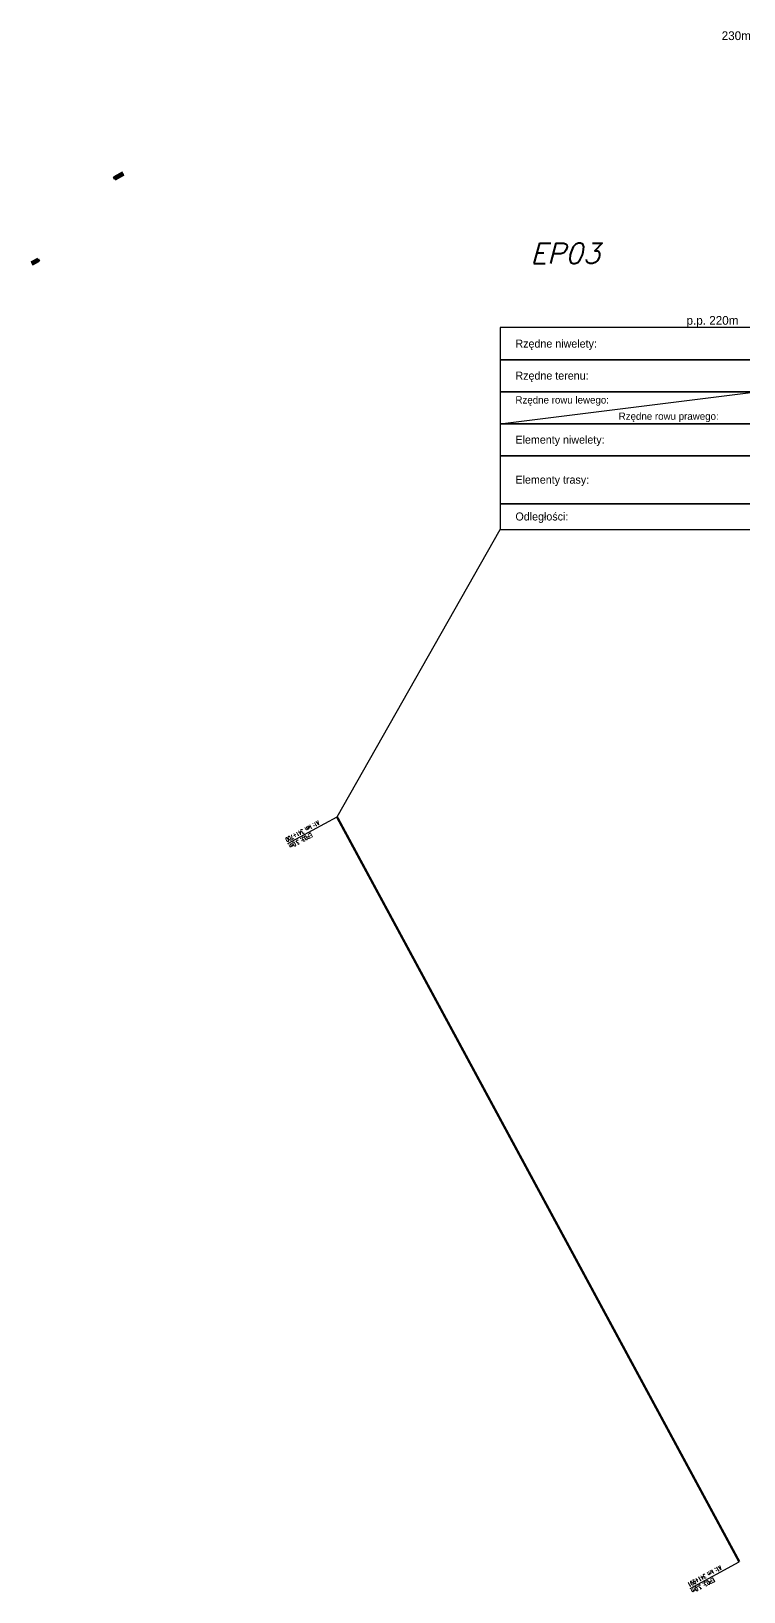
# Model space of a CAD drawing. Header units: metres. Extents: x 7399493 to 7407015, y 5696902 to 5712236.
# Drawn here: x 7403917 to 7404162, y 5706325 to 5706861 of the extents above; entities that cross this region are included whole.
import ezdxf

# ---------------------------------------------------------------- set-up
doc = ezdxf.new("R2010")
doc.units = ezdxf.units.M
doc.linetypes.add('DASHED', pattern=[0.75, 0.5, -0.25])
for name, color, linetype in [('Ekran_akustyczny_3m', 100, 'Continuous'), ('Ekran_akustyczny_3m_opis', 7, 'Continuous'), ('pomoc', 140, 'Continuous'), ('robocza', 3, 'Continuous'), ('Schody ewakuacyjne', 100, 'Continuous')]:
    doc.layers.add(name, color=color, linetype=linetype)
doc.styles.add('simplex 0.60', font='simplex.shx', dxfattribs={"width": 0.6})
doc.styles.add('Standard poch.', font='simplex.shx', dxfattribs={"oblique": 15})

# ---------------------------------------------------------------- blocks, each defined once
blk = doc.blocks.new('*U21')
at = {"layer": 'Schody ewakuacyjne', "ltscale": 0.8}
blk.add_lwpolyline([(-0.67, 0), (-0.67, -2.43), (-0.6, -2.43), (-0.6, 0)], close=True, dxfattribs=at)
at = {"layer": 'Schody ewakuacyjne'}
for points in [[(-0.46, -2.43), (-0.46, 0)], [(-0.46, 0), (0.46, 0)], [(-0.4, 0.27), (0.4, 0.27)], [(-0.4, 0), (-0.4, 0.27), (0.4, 0.27), (0.4, 0)], [(-0.4, -2.43), (-0.4, 0)], [(-0.46, -2.43), (0.46, -2.43)], [(-0.4, -0.27), (0.4, -0.27)], [(-0.4, -0.54), (0.4, -0.54)], [(-0.4, -0.81), (0.4, -0.81)], [(-0.4, -1.08), (0.4, -1.08)], [(-0.4, -1.35), (0.4, -1.35)], [(-0.4, -1.62), (0.4, -1.62)], [(-0.4, -1.89), (0.4, -1.89)], [(-0.4, -2.16), (0.4, -2.16)], [(-0.4, -2.43), (0.4, -2.43)], [(0.4, -2.43), (0.4, 0)], [(0.46, -2.43), (0.46, 0)]]:
    blk.add_lwpolyline(points, dxfattribs=at)
blk = doc.blocks.new('*U23')
at = {"layer": 'Schody ewakuacyjne', "ltscale": 0.8}
blk.add_lwpolyline([(-0.67, 0), (-0.67, -3.24), (-0.6, -3.24), (-0.6, 0)], close=True, dxfattribs=at)
at = {"layer": 'Schody ewakuacyjne'}
for points in [[(-0.46, -3.24), (-0.46, 0)], [(-0.46, 0), (0.46, 0)], [(-0.4, 0.27), (0.4, 0.27)], [(-0.4, 0), (-0.4, 0.27), (0.4, 0.27), (0.4, 0)], [(-0.4, -3.24), (-0.4, 0)], [(-0.46, -3.24), (0.46, -3.24)], [(-0.4, -0.27), (0.4, -0.27)], [(-0.4, -0.54), (0.4, -0.54)], [(-0.4, -0.81), (0.4, -0.81)], [(-0.4, -1.08), (0.4, -1.08)], [(-0.4, -1.35), (0.4, -1.35)], [(-0.4, -1.62), (0.4, -1.62)], [(-0.4, -1.89), (0.4, -1.89)], [(-0.4, -2.16), (0.4, -2.16)], [(-0.4, -2.43), (0.4, -2.43)], [(-0.4, -2.7), (0.4, -2.7)], [(-0.4, -2.97), (0.4, -2.97)], [(-0.4, -3.24), (0.4, -3.24)], [(0.4, -3.24), (0.4, 0)], [(0.46, -3.24), (0.46, 0)]]:
    blk.add_lwpolyline(points, dxfattribs=at)
blk = doc.blocks.new('*U88')
at = {"layer": 'robocza', "color": 7, "linetype": 'Continuous', "lineweight": -3}
for p, q in [((0, 100), (3, 100)), ((0, 0), (0, 100)), ((287.9, 100), (290.9, 100)), ((290.9, 0), (290.9, 100)), ((0, 90), (3, 90)), ((287.9, 90), (290.9, 90)), ((0, 80), (3, 80)), ((287.9, 80), (290.9, 80)), ((0, 70), (3, 70)), ((287.9, 70), (290.9, 70)), ((0, 60), (3, 60)), ((287.9, 60), (290.9, 60)), ((0, 50), (3, 50)), ((287.9, 50), (290.9, 50)), ((0, 40), (3, 40)), ((287.9, 40), (290.9, 40)), ((0, 30), (3, 30)), ((287.9, 30), (290.9, 30)), ((0, 20), (3, 20)), ((287.9, 20), (290.9, 20)), ((0, 10), (3, 10)), ((287.9, 10), (290.9, 10)), ((0, 0), (290.9, 0)), ((287.9, 0), (290.9, 0)), ((0, -11), (0, -12.1)), ((20, -11), (20, -12.1)), ((40, -11), (40, -12.1)), ((60, -11), (60, -12.1)), ((80, -11), (80, -12.1)), ((100, -11), (100, -12.1)), ((120, -11), (120, -12.1)), ((140, -11), (140, -12.1)), ((160, -11), (160, -12.1)), ((180, -11), (180, -12.1)), ((200, -11), (200, -12.1)), ((220, -11), (220, -12.1)), ((240, -11), (240, -12.1)), ((260, -11), (260, -12.1)), ((280, -11), (280, -12.1)), ((290.9, -11), (290.9, -12.1)), ((-88, -33), (0, -22)), ((0, -22), (0, -23.1)), ((20, -22), (20, -23.1)), ((40, -22), (40, -23.1)), ((60, -22), (60, -23.1)), ((80, -22), (80, -23.1)), ((100, -22), (100, -23.1)), ((120, -22), (120, -23.1)), ((140, -22), (140, -23.1)), ((160, -22), (160, -23.1)), ((180, -22), (180, -23.1)), ((200, -22), (200, -23.1)), ((220, -22), (220, -23.1)), ((240, -22), (240, -23.1)), ((260, -22), (260, -23.1)), ((280, -22), (280, -23.1)), ((290.9, -22), (290.9, -23.1)), ((0, -60.5), (0, -61.6)), ((20, -60.5), (20, -61.6)), ((40, -60.5), (40, -61.6)), ((60, -60.5), (60, -61.6)), ((80, -60.5), (80, -61.6)), ((100, -60.5), (100, -61.6)), ((120, -60.5), (120, -61.6)), ((140, -60.5), (140, -61.6)), ((160, -60.5), (160, -61.6)), ((180, -60.5), (180, -61.6)), ((200, -60.5), (200, -61.6)), ((220, -60.5), (220, -61.6)), ((240, -60.5), (240, -61.6)), ((260, -60.5), (260, -61.6)), ((280, -60.5), (280, -61.6)), ((290.9, -60.5), (290.9, -61.6)), ((0, -69.3), (0, -74.8)), ((100, -69.3), (100, -74.8)), ((200, -69.3), (200, -74.8))]:
    blk.add_line(p, q, dxfattribs=at)
at = {"layer": 'robocza', "color": 7, "linetype": 'DASHED', "lineweight": -3, "ltscale": 15}
for p, q in [((0, 0), (0, 61.42)), ((20, 0), (20, 60.7)), ((40, 0), (40, 59.98)), ((60, 0), (60, 59.27)), ((80, 0), (80, 58.55)), ((100, 0), (100, 57.83)), ((120, 0), (120, 57.12)), ((140, 0), (140, 56.4)), ((160, 0), (160, 55.69)), ((180, 0), (180, 54.97)), ((200, 0), (200, 54.26)), ((220, 0), (220, 53.69)), ((260, 0), (260, 53.78)), ((280, 0), (280, 54.31)), ((290.9, 0), (290.9, 54.64)), ((240, 0), (240, 53.54))]:
    blk.add_line(p, q, dxfattribs=at)
at = {"layer": 'robocza', "color": 1, "linetype": 'Continuous', "lineweight": -3}
for p, q in [((0, 0), (0, -1.1)), ((20, 0), (20, -1.1)), ((40, 0), (40, -1.1)), ((60, 0), (60, -1.1)), ((80, 0), (80, -1.1)), ((100, 0), (100, -1.1)), ((120, 0), (120, -1.1)), ((140, 0), (140, -1.1)), ((160, 0), (160, -1.1)), ((180, 0), (180, -1.1)), ((200, 0), (200, -1.1)), ((220, 0), (220, -1.1)), ((240, 0), (240, -1.1)), ((260, 0), (260, -1.1)), ((280, 0), (280, -1.1)), ((290.9, 0), (290.9, -1.1)), ((0, -22), (0, -23.1)), ((20, -22), (20, -23.1)), ((40, -22), (40, -23.1)), ((60, -22), (60, -23.1)), ((80, -22), (80, -23.1)), ((100, -22), (100, -23.1)), ((120, -22), (120, -23.1)), ((140, -22), (140, -23.1)), ((160, -22), (160, -23.1)), ((180, -22), (180, -23.1)), ((200, -22), (200, -23.1)), ((220, -22), (220, -23.1)), ((240, -22), (240, -23.1)), ((260, -22), (260, -23.1)), ((280, -22), (280, -23.1)), ((290.9, -22), (290.9, -23.1)), ((0, -44), (0, -33)), ((0, -34.1), (19.63, -42.9)), ((19.63, -44), (19.63, -33)), ((19.63, -34.1), (37.89, -42.9)), ((37.89, -44), (37.89, -33)), ((37.89, -34.1), (39.63, -42.9)), ((39.63, -44), (39.63, -33)), ((39.63, -34.1), (57.89, -42.9)), ((57.89, -44), (57.89, -33)), ((57.89, -34.1), (59.63, -42.9)), ((59.63, -44), (59.63, -33)), ((59.63, -34.1), (77.89, -42.9)), ((77.89, -44), (77.89, -33)), ((77.89, -34.1), (79.63, -42.9)), ((79.63, -44), (79.63, -33)), ((79.63, -34.1), (97.89, -42.9)), ((97.89, -44), (97.89, -33)), ((97.89, -34.1), (99.63, -42.9)), ((99.63, -44), (99.63, -33)), ((99.63, -34.1), (117.89, -42.9)), ((117.89, -44), (117.89, -33)), ((117.89, -34.1), (119.63, -42.9)), ((119.63, -44), (119.63, -33)), ((119.63, -34.1), (137.89, -42.9)), ((137.89, -44), (137.89, -33)), ((137.89, -34.1), (139.63, -42.9)), ((139.63, -44), (139.63, -33)), ((139.63, -34.1), (157.89, -42.9)), ((157.89, -44), (157.89, -33)), ((157.89, -34.1), (159.63, -42.9)), ((159.63, -44), (159.63, -33)), ((159.63, -34.1), (177.89, -42.9)), ((177.89, -44), (177.89, -33)), ((177.89, -34.1), (179.63, -42.9)), ((179.63, -44), (179.63, -33)), ((179.63, -34.1), (181.37, -42.9)), ((181.37, -44), (181.37, -33)), ((181.37, -34.1), (199.63, -42.9)), ((199.63, -44), (199.63, -33)), ((199.63, -34.1), (217.89, -42.9)), ((217.89, -44), (217.89, -33)), ((217.89, -34.1), (219.63, -42.9)), ((219.63, -44), (219.63, -33)), ((219.63, -34.1), (237.89, -42.9)), ((237.89, -44), (237.89, -33)), ((237.89, -34.1), (239.63, -42.9)), ((239.63, -44), (239.63, -33)), ((239.63, -42.9), (257.89, -34.1)), ((257.89, -44), (257.89, -33)), ((257.89, -42.9), (259.63, -34.1)), ((259.63, -44), (259.63, -33)), ((259.63, -42.9), (267.33, -34.1)), ((267.33, -44), (267.33, -33)), ((267.33, -42.9), (268.06, -34.1)), ((268.06, -44), (268.06, -33)), ((268.06, -42.9), (271.25, -34.1)), ((271.25, -44), (271.25, -33)), ((271.25, -42.9), (271.56, -34.1)), ((271.56, -44), (271.56, -33)), ((271.56, -42.9), (278.93, -34.1)), ((278.93, -44), (278.93, -33)), ((278.93, -42.9), (279.63, -34.1)), ((279.63, -44), (279.63, -33)), ((279.63, -42.9), (282.32, -34.1)), ((282.32, -44), (282.32, -33)), ((282.32, -42.9), (282.58, -34.1)), ((282.58, -44), (282.58, -33)), ((282.58, -42.9), (284.65, -34.1)), ((284.65, -44), (284.65, -33)), ((284.65, -42.9), (284.84, -34.1)), ((284.84, -44), (284.84, -33)), ((284.84, -42.9), (289.22, -34.1)), ((289.22, -44), (289.22, -33)), ((289.22, -42.9), (289.63, -34.1)), ((289.63, -44), (289.63, -33)), ((289.63, -42.9), (290.9, -34.1)), ((0, -60.5), (0, -44)), ((0, -52.25), (290.9, -52.25))]:
    blk.add_line(p, q, dxfattribs=at)
at = {"layer": 'robocza', "color": 7, "linetype": 'Continuous', "lineweight": -3}
for points in [[(0, -11), (0, 0), (-88, 0), (-88, -11)], [(0, -11), (290.9, -11), (290.9, 0), (0, 0)], [(0, -22), (0, -11), (-88, -11), (-88, -22)], [(0, -22), (290.9, -22), (290.9, -11), (0, -11)], [(0, -33), (0, -22), (-88, -22), (-88, -33)], [(0, -33), (0, -22), (-88, -22), (-88, -33)], [(0, -33), (290.9, -33), (290.9, -22), (0, -22)], [(0, -33), (290.9, -33), (290.9, -22), (0, -22)], [(0, -44), (0, -33), (-88, -33), (-88, -44)], [(0, -44), (290.9, -44), (290.9, -33), (0, -33)], [(0, -60.5), (0, -44), (-88, -44), (-88, -60.5)], [(0, -60.5), (290.9, -60.5), (290.9, -44), (0, -44)], [(0, -69.3), (0, -60.5), (-88, -60.5), (-88, -69.3)], [(0, -69.3), (290.9, -69.3), (290.9, -60.5), (0, -60.5)]]:
    blk.add_3dface(points, dxfattribs=at)
at = {"layer": 'robocza', "color": 2, "linetype": 'Continuous', "lineweight": -3, "char_height": 3}
for s, insert, attachment_point in [('230m', (-1.8, 100.3), 6), ('p.p. 220m', (-15, 4), 2)]:
    blk.add_mtext(s, dxfattribs=dict(at, insert=insert, attachment_point=attachment_point))
at = {"layer": 'robocza', "color": 7, "linetype": 'Continuous', "lineweight": -3, "attachment_point": 4}
for s, insert, char_height in [('Rzędne niwelety:', (-82.75, -5.9), 2.75), ('Rzędne terenu:', (-82.75, -16.9), 2.75), ('Rzędne rowu lewego:', (-82.75, -25.2), 2.5), ('Elementy niwelety:', (-82.75, -38.9), 2.75), ('Elementy trasy:', (-82.75, -52.65), 2.75), ('Odległości:', (-82.75, -65.3), 2.75)]:
    blk.add_mtext(s, dxfattribs=dict(at, insert=insert, char_height=char_height))
at = {"layer": 'robocza', "color": 1, "linetype": 'Continuous', "lineweight": -3, "insert": (-47.25, -30.8), "char_height": 2.5, "attachment_point": 4}
blk.add_mtext('Rzędne rowu prawego:', dxfattribs=at)

msp = doc.modelspace()

# ---------------------------------------------------------------- linework, layer by layer
at = {"layer": 'Ekran_akustyczny_3m', "const_width": 0.8}
msp.add_lwpolyline([(7404022.12, 5706591.22), (7404160.44, 5706335.3)], dxfattribs=at)
at = {"layer": 'Ekran_akustyczny_3m_opis'}
for p, q in [((7404005.19, 5706582.07), (7404022.12, 5706591.22)), ((7404143.5, 5706326.15), (7404160.44, 5706335.3))]:
    msp.add_line(p, q, dxfattribs=at)
at = {"layer": 'pomoc', "color": 3, "linetype": 'Continuous', "lineweight": 25}
msp.add_line((7404022.12, 5706591.22), (7404078.22, 5706690.06), dxfattribs=at)

# ---------------------------------------------------------------- block references
at = {"color": 1, "linetype": 'Continuous', "lineweight": 25}
for name, p, rotation in [('*U23', (7403945.63, 5706810.79), 118.3889608097955), ('*U21', (7403919.42, 5706782.51), 297.2518302554877)]:
    msp.add_blockref(name, p, dxfattribs=dict(at, rotation=rotation))
at = {"layer": 'robocza', "color": 3, "linetype": 'Continuous', "lineweight": -3}
msp.add_blockref('*U88', (7404166.22, 5706759.36), dxfattribs=at)

# ---------------------------------------------------------------- texts
at = {"layer": 'Ekran_akustyczny_3m_opis', "char_height": 1.5, "attachment_point": 9, "rotation": 208.3889, "style": 'simplex 0.60'}
for s, insert in [('A1: km 341+700', (7404004.21, 5706583.88)), ('EP03: 3.0m', (7404005.41, 5706581.66)), ('A1: km 341+991', (7404142.52, 5706327.96)), ('EP03: 3.0m', (7404143.72, 5706325.74))]:
    msp.add_mtext(s, dxfattribs=dict(at, insert=insert))
at = {"layer": 'robocza', "style": 'Standard poch.', "oblique": 15}
msp.add_text('EP03', height=7, dxfattribs=at).set_placement((7404088.61, 5706781.44))

doc.saveas('drawing.dxf')
